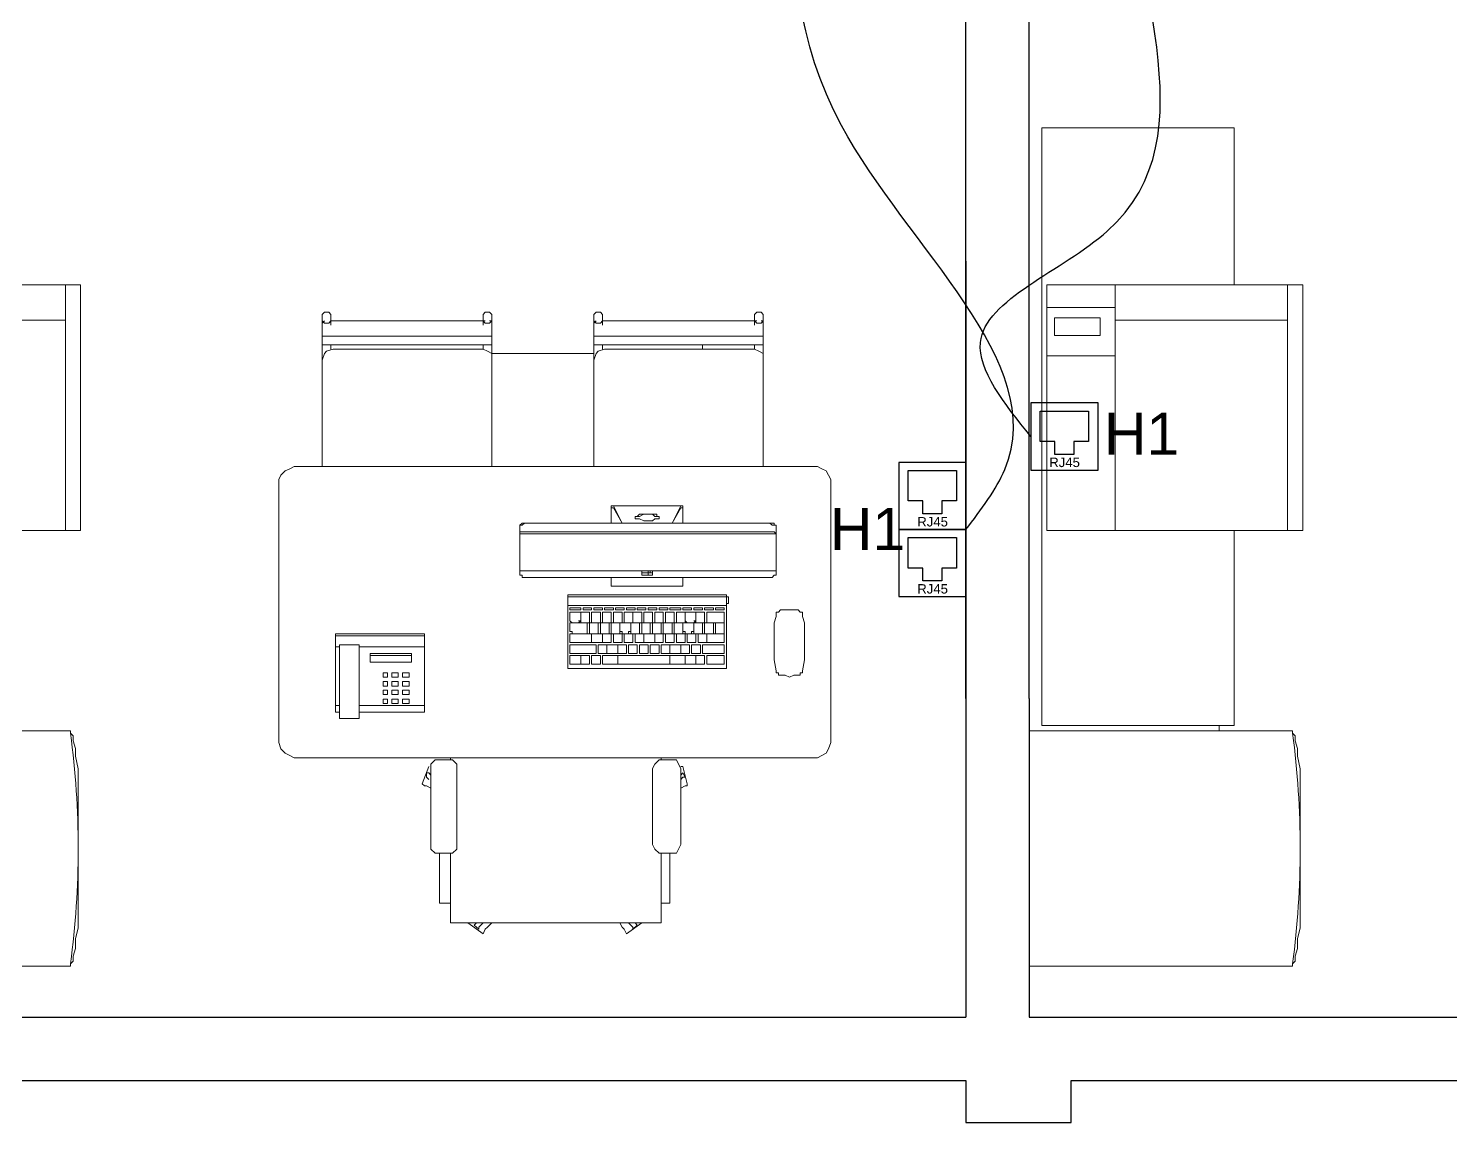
# Model space of a CAD drawing. Header units: metres. Extents: x 131 to 1703, y 190 to 2058.
# Drawn here: x 1500.83 to 1504.205, y 1994.255 to 1996.851 of the extents above; entities that cross this region are included whole.
import ezdxf

# ---------------------------------------------------------------- set-up
doc = ezdxf.new("R2010")
doc.units = ezdxf.units.M
for name, color, linetype in [('Cables RJ45', 7, 'Continuous'), ('Mobilier', 7, 'Continuous'), ('Murs', 7, 'Continuous'), ('Prise RJ45', 7, 'Continuous')]:
    doc.layers.add(name, color=color, linetype=linetype)
doc.styles.get("Standard").update_dxf_attribs({"font": 'arial.ttf'})

# ---------------------------------------------------------------- blocks, each defined once
blk = doc.blocks.new('imprimante + chaise - 2')
at = {"layer": 'Mobilier', "lineweight": 9}
for points in [[(1455.56716, 1987.89683), (1455.56716, 1988.05183), (1455.39383, 1988.05183), (1455.39383, 1988.05016), (1455.39217, 1988.04849), (1455.39217, 1988.04516), (1455.3905, 1988.04016), (1455.3905, 1988.03349), (1455.38883, 1988.02683), (1455.38883, 1988.01849), (1455.38883, 1988.01016), (1455.38883, 1988.00016), (1455.38883, 1987.99016), (1455.38883, 1987.98016), (1455.38883, 1987.9685), (1455.38883, 1987.9585), (1455.38883, 1987.9485), (1455.38883, 1987.9385), (1455.38883, 1987.93016), (1455.38883, 1987.92183), (1455.3905, 1987.9135), (1455.3905, 1987.9085), (1455.39217, 1987.9035), (1455.39217, 1987.90016), (1455.39383, 1987.8985), (1455.39383, 1987.89683)], [(1455.55549, 1987.60351), (1455.55549, 1987.76517), (1455.38717, 1987.76517), (1455.38717, 1987.60351)], [(1455.55049, 1987.62518), (1455.55049, 1987.63684), (1455.5205, 1987.63684), (1455.5205, 1987.62518)]]:
    blk.add_lwpolyline(points, close=True, dxfattribs=at)
for points in [[(1455.39383, 1988.05183), (1455.4005, 1988.05183)], [(1455.4005, 1987.89683), (1455.39383, 1987.89683)], [(1455.43217, 1987.60351), (1455.43217, 1987.50018), (1455.55883, 1987.50018), (1455.55883, 1987.8935), (1455.43217, 1987.8935), (1455.43217, 1987.76517)], [(1455.39717, 1987.76517), (1455.39717, 1987.60351)], [(1455.5105, 1987.76517), (1455.5105, 1987.60351)], [(1455.5105, 1987.65018), (1455.55549, 1987.65018)], [(1455.39717, 1987.62684), (1455.5105, 1987.62684)], [(1455.5105, 1987.61851), (1455.55549, 1987.61851)]]:
    blk.add_lwpolyline(points, dxfattribs=at)
at = {"layer": 'Mobilier', "color": 8, "lineweight": 9, "true_color": 0x787878}
blk.add_lwpolyline([(1455.44217, 1987.89683), (1455.44217, 1987.8935)], dxfattribs=at)
at = {"layer": 'Mobilier', "lineweight": 9}
blk.add_arc((1455.96298, 1987.97433), 0.57417, 172.41085, 187.58915, dxfattribs=at)
blk = doc.blocks.new('Table avec ordinateur et telephone')
at = {"layer": 'Mobilier', "lineweight": 9}
for points in [[(1460.1523, 1998.0287), (1460.1506, 1998.0287), (1460.149, 1998.027), (1460.149, 1998.0253), (1460.149, 1998.0237), (1460.149, 1998.022), (1460.1506, 1998.0203), (1460.1523, 1998.0203), (1460.154, 1998.0203), (1460.1556, 1998.022), (1460.1556, 1998.0237), (1460.1556, 1998.0253), (1460.1556, 1998.027), (1460.154, 1998.0287)], [(1460.2756, 1998.0287), (1460.274, 1998.0287), (1460.2723, 1998.027), (1460.2723, 1998.0253), (1460.2723, 1998.0237), (1460.2723, 1998.022), (1460.274, 1998.0203), (1460.2756, 1998.0203), (1460.2773, 1998.0203), (1460.279, 1998.022), (1460.279, 1998.0237), (1460.279, 1998.0253), (1460.279, 1998.027), (1460.2773, 1998.0287)], [(1460.3606, 1998.0287), (1460.359, 1998.0287), (1460.3573, 1998.027), (1460.3573, 1998.0253), (1460.3573, 1998.0237), (1460.3573, 1998.022), (1460.359, 1998.0203), (1460.3606, 1998.0203), (1460.3623, 1998.0203), (1460.364, 1998.022), (1460.364, 1998.0237), (1460.364, 1998.0253), (1460.364, 1998.027), (1460.3623, 1998.0287)], [(1460.484, 1998.0287), (1460.4823, 1998.0287), (1460.4806, 1998.027), (1460.4806, 1998.0253), (1460.4806, 1998.0237), (1460.4806, 1998.022), (1460.4823, 1998.0203), (1460.484, 1998.0203), (1460.4856, 1998.0203), (1460.4873, 1998.022), (1460.4873, 1998.0237), (1460.4873, 1998.0253), (1460.4873, 1998.027), (1460.4856, 1998.0287)], [(1460.2723, 1998.0103), (1460.1573, 1998.0103), (1460.1523, 1998.0103), (1460.1506, 1998.0103), (1460.149, 1998.0103), (1460.149, 1998.0037), (1460.1506, 1998.0037), (1460.1523, 1998.0037), (1460.1573, 1998.0037), (1460.2723, 1998.0037), (1460.2756, 1998.0037), (1460.279, 1998.0037), (1460.279, 1998.0103), (1460.2756, 1998.0103)], [(1460.4806, 1998.0103), (1460.3656, 1998.0103), (1460.3606, 1998.0103), (1460.359, 1998.0103), (1460.3573, 1998.0103), (1460.3573, 1998.0037), (1460.359, 1998.0037), (1460.3606, 1998.0037), (1460.3656, 1998.0037), (1460.4806, 1998.0037), (1460.484, 1998.0037), (1460.4873, 1998.0037), (1460.4873, 1998.0103), (1460.484, 1998.0103)], [(1460.524, 1997.9103), (1460.1306, 1997.9103), (1460.1273, 1997.9103), (1460.124, 1997.9087), (1460.1206, 1997.907), (1460.1173, 1997.9037), (1460.1156, 1997.9003), (1460.1156, 1997.8953), (1460.1156, 1997.702), (1460.1156, 1997.6987), (1460.1173, 1997.6937), (1460.1206, 1997.6904), (1460.124, 1997.6887), (1460.1273, 1997.687), (1460.1306, 1997.687), (1460.524, 1997.687), (1460.529, 1997.687), (1460.5323, 1997.6887), (1460.5356, 1997.6904), (1460.5373, 1997.6937), (1460.539, 1997.6987), (1460.539, 1997.702), (1460.539, 1997.8953), (1460.539, 1997.9003), (1460.5373, 1997.9037), (1460.5356, 1997.907), (1460.5323, 1997.9087), (1460.529, 1997.9103)], [(1460.4073, 1997.872), (1460.4073, 1997.8703), (1460.4056, 1997.8703), (1460.404, 1997.8703), (1460.4023, 1997.8687), (1460.399, 1997.8687), (1460.3973, 1997.8687), (1460.3956, 1997.8687), (1460.3923, 1997.8703), (1460.3906, 1997.8703), (1460.389, 1997.8703), (1460.389, 1997.872), (1460.3906, 1997.872), (1460.3923, 1997.8737), (1460.3956, 1997.8737), (1460.3973, 1997.8737), (1460.399, 1997.8737), (1460.4023, 1997.8737), (1460.404, 1997.8737), (1460.4056, 1997.8737), (1460.4056, 1997.872)], [(1460.424, 1997.8803), (1460.4256, 1997.8803), (1460.4256, 1997.8787), (1460.4256, 1997.877), (1460.4256, 1997.8753), (1460.4256, 1997.8737), (1460.4256, 1997.872), (1460.4256, 1997.867), (1460.4256, 1997.872), (1460.4256, 1997.8737), (1460.4256, 1997.8753), (1460.4256, 1997.877), (1460.4256, 1997.8787), (1460.424, 1997.8787), (1460.4173, 1997.867)], [(1460.3006, 1997.857), (1460.3006, 1997.8303), (1460.4973, 1997.8303), (1460.4973, 1997.857), (1460.4973, 1997.8587), (1460.4956, 1997.8587), (1460.494, 1997.8587), (1460.4923, 1997.8587), (1460.4906, 1997.8587), (1460.3056, 1997.8587), (1460.304, 1997.8587), (1460.3023, 1997.8587), (1460.3006, 1997.8587)], [(1460.3006, 1997.827), (1460.3023, 1997.827), (1460.3023, 1997.8253), (1460.304, 1997.8253), (1460.3056, 1997.8253), (1460.4906, 1997.8253), (1460.4923, 1997.8253), (1460.494, 1997.8253), (1460.4956, 1997.827), (1460.4973, 1997.827), (1460.4973, 1997.8303), (1460.3006, 1997.8303)], [(1460.394, 1997.8287), (1460.3956, 1997.8287), (1460.3973, 1997.8287), (1460.399, 1997.8287), (1460.4006, 1997.8287), (1460.4023, 1997.8287), (1460.4023, 1997.827), (1460.4006, 1997.827), (1460.399, 1997.827), (1460.3973, 1997.827), (1460.3956, 1997.827), (1460.394, 1997.827)], [(1460.3973, 1997.827), (1460.399, 1997.827), (1460.4006, 1997.827), (1460.4023, 1997.827), (1460.4023, 1997.8287), (1460.4006, 1997.8287), (1460.399, 1997.8287), (1460.3973, 1997.8287), (1460.3956, 1997.8287), (1460.394, 1997.8287), (1460.394, 1997.827), (1460.3956, 1997.827)], [(1460.399, 1997.8287), (1460.399, 1997.8303), (1460.4006, 1997.8303), (1460.4006, 1997.8287)], [(1460.4006, 1997.8303), (1460.399, 1997.8303), (1460.399, 1997.8287), (1460.4006, 1997.8287)], [(1460.399, 1997.827), (1460.399, 1997.8287)], [(1460.459, 1997.7554), (1460.459, 1997.807), (1460.459, 1997.8087), (1460.459, 1997.8104), (1460.459, 1997.812), (1460.3373, 1997.812), (1460.3373, 1997.8104), (1460.3373, 1997.8087), (1460.3373, 1997.807), (1460.3373, 1997.7554)], [(1460.339, 1997.8004), (1460.3406, 1997.8004), (1460.3456, 1997.8004), (1460.3473, 1997.8004), (1460.3473, 1997.802), (1460.3456, 1997.802), (1460.3406, 1997.802), (1460.339, 1997.802)], [(1460.339, 1997.792), (1460.3406, 1997.7904), (1460.3456, 1997.7904), (1460.3473, 1997.792), (1460.3473, 1997.797), (1460.3473, 1997.7987), (1460.3456, 1997.7987), (1460.3406, 1997.7987), (1460.339, 1997.7987), (1460.339, 1997.797)], [(1460.3473, 1997.792), (1460.3473, 1997.7904), (1460.354, 1997.7904), (1460.354, 1997.792), (1460.354, 1997.797), (1460.354, 1997.7987), (1460.3473, 1997.7987), (1460.3473, 1997.797)], [(1460.349, 1997.8004), (1460.3556, 1997.8004), (1460.3556, 1997.802), (1460.354, 1997.802), (1460.349, 1997.802)], [(1460.3556, 1997.792), (1460.3556, 1997.7904), (1460.3623, 1997.7904), (1460.3623, 1997.792), (1460.3623, 1997.797), (1460.3623, 1997.7987), (1460.3556, 1997.7987), (1460.3556, 1997.797)], [(1460.3573, 1997.8004), (1460.364, 1997.8004), (1460.364, 1997.802), (1460.3573, 1997.802)], [(1460.364, 1997.792), (1460.364, 1997.7904), (1460.3706, 1997.7904), (1460.3706, 1997.792), (1460.3706, 1997.797), (1460.3706, 1997.7987), (1460.364, 1997.7987), (1460.364, 1997.797)], [(1460.3656, 1997.8004), (1460.3723, 1997.8004), (1460.3723, 1997.802), (1460.3656, 1997.802)], [(1460.3723, 1997.792), (1460.3723, 1997.7904), (1460.379, 1997.7904), (1460.379, 1997.792), (1460.379, 1997.797), (1460.379, 1997.7987), (1460.3723, 1997.7987), (1460.3723, 1997.797)], [(1460.374, 1997.8004), (1460.3806, 1997.8004), (1460.3806, 1997.802), (1460.374, 1997.802)], [(1460.3806, 1997.792), (1460.3806, 1997.7904), (1460.3856, 1997.7904), (1460.3873, 1997.7904), (1460.3873, 1997.792), (1460.3873, 1997.797), (1460.3873, 1997.7987), (1460.3856, 1997.7987), (1460.3806, 1997.7987), (1460.3806, 1997.797)], [(1460.3823, 1997.8004), (1460.389, 1997.8004), (1460.389, 1997.802), (1460.3823, 1997.802)], [(1460.3873, 1997.792), (1460.3873, 1997.7904), (1460.389, 1997.7904), (1460.394, 1997.7904), (1460.394, 1997.792), (1460.394, 1997.797), (1460.394, 1997.7987), (1460.389, 1997.7987), (1460.3873, 1997.7987), (1460.3873, 1997.797)], [(1460.3906, 1997.8004), (1460.3973, 1997.8004), (1460.3973, 1997.802), (1460.3906, 1997.802)], [(1460.3956, 1997.792), (1460.3956, 1997.7904), (1460.4023, 1997.7904), (1460.4023, 1997.792), (1460.4023, 1997.797), (1460.4023, 1997.7987), (1460.3956, 1997.7987), (1460.3956, 1997.797)], [(1460.399, 1997.8004), (1460.4056, 1997.8004), (1460.4056, 1997.802), (1460.399, 1997.802)], [(1460.404, 1997.792), (1460.404, 1997.7904), (1460.4106, 1997.7904), (1460.4106, 1997.792), (1460.4106, 1997.797), (1460.4106, 1997.7987), (1460.404, 1997.7987), (1460.404, 1997.797)], [(1460.4073, 1997.8004), (1460.414, 1997.8004), (1460.414, 1997.802), (1460.4073, 1997.802)], [(1460.4123, 1997.792), (1460.4123, 1997.7904), (1460.419, 1997.7904), (1460.419, 1997.792), (1460.419, 1997.797), (1460.419, 1997.7987), (1460.4123, 1997.7987), (1460.4123, 1997.797)], [(1460.4156, 1997.8004), (1460.4173, 1997.8004), (1460.4223, 1997.8004), (1460.424, 1997.8004), (1460.424, 1997.802), (1460.4223, 1997.802), (1460.4173, 1997.802), (1460.4156, 1997.802)], [(1460.4206, 1997.792), (1460.4206, 1997.7904), (1460.4273, 1997.7904), (1460.4273, 1997.792), (1460.4273, 1997.797), (1460.4273, 1997.7987), (1460.4206, 1997.7987), (1460.4206, 1997.797)], [(1460.4256, 1997.8004), (1460.4323, 1997.8004), (1460.4323, 1997.802), (1460.4306, 1997.802), (1460.4256, 1997.802)], [(1460.4273, 1997.792), (1460.429, 1997.7904), (1460.434, 1997.7904), (1460.4356, 1997.792), (1460.4356, 1997.797), (1460.4356, 1997.7987), (1460.434, 1997.7987), (1460.429, 1997.7987), (1460.4273, 1997.7987), (1460.4273, 1997.797)], [(1460.434, 1997.8004), (1460.4406, 1997.8004), (1460.4406, 1997.802), (1460.434, 1997.802)], [(1460.4356, 1997.792), (1460.4356, 1997.7904), (1460.4423, 1997.7904), (1460.4423, 1997.792), (1460.4423, 1997.797), (1460.4423, 1997.7987), (1460.4356, 1997.7987), (1460.4356, 1997.797)], [(1460.4423, 1997.8004), (1460.449, 1997.8004), (1460.449, 1997.802), (1460.4423, 1997.802)], [(1460.444, 1997.792), (1460.444, 1997.7904), (1460.4573, 1997.7904), (1460.4573, 1997.792), (1460.4573, 1997.797), (1460.4573, 1997.7987), (1460.444, 1997.7987), (1460.444, 1997.797)], [(1460.4506, 1997.8004), (1460.4573, 1997.8004), (1460.4573, 1997.802), (1460.4506, 1997.802)], [(1460.5023, 1997.8004), (1460.504, 1997.8004), (1460.5056, 1997.8004), (1460.5073, 1997.8004), (1460.509, 1997.8004), (1460.5106, 1997.8004), (1460.5123, 1997.8004), (1460.514, 1997.8004), (1460.5156, 1997.7987), (1460.5173, 1997.7987), (1460.5173, 1997.797), (1460.5173, 1997.7954), (1460.519, 1997.7904), (1460.519, 1997.7854), (1460.519, 1997.7787), (1460.519, 1997.7704), (1460.519, 1997.762), (1460.5173, 1997.7537), (1460.5173, 1997.752), (1460.5156, 1997.752), (1460.5156, 1997.7504), (1460.514, 1997.7504), (1460.5106, 1997.7504), (1460.5073, 1997.7487), (1460.504, 1997.7504), (1460.5006, 1997.7504), (1460.499, 1997.7504), (1460.499, 1997.752), (1460.4973, 1997.752), (1460.4973, 1997.7537), (1460.4956, 1997.762), (1460.4956, 1997.7704), (1460.4956, 1997.7787), (1460.4956, 1997.7854), (1460.4956, 1997.7904), (1460.4973, 1997.7954), (1460.4973, 1997.797), (1460.4973, 1997.7987), (1460.499, 1997.7987), (1460.5006, 1997.8004)], [(1460.3523, 1997.7837), (1460.3523, 1997.7887), (1460.3523, 1997.7904), (1460.3406, 1997.7904), (1460.339, 1997.7904), (1460.339, 1997.7887), (1460.339, 1997.7837), (1460.3406, 1997.7837), (1460.3406, 1997.782), (1460.3523, 1997.782)], [(1460.3606, 1997.7837), (1460.3606, 1997.7887), (1460.3606, 1997.7904), (1460.354, 1997.7904), (1460.354, 1997.7887), (1460.354, 1997.7837), (1460.354, 1997.782), (1460.3606, 1997.782)], [(1460.369, 1997.7837), (1460.369, 1997.7887), (1460.369, 1997.7904), (1460.3623, 1997.7904), (1460.3623, 1997.7887), (1460.3623, 1997.7837), (1460.3623, 1997.782), (1460.369, 1997.782)], [(1460.3773, 1997.7837), (1460.3773, 1997.7887), (1460.3773, 1997.7904), (1460.3706, 1997.7904), (1460.3706, 1997.7887), (1460.3706, 1997.7837), (1460.3706, 1997.782), (1460.3773, 1997.782)], [(1460.3856, 1997.7837), (1460.3856, 1997.7887), (1460.3856, 1997.7904), (1460.384, 1997.7904), (1460.379, 1997.7904), (1460.3773, 1997.7904), (1460.3773, 1997.7887), (1460.3773, 1997.7837), (1460.379, 1997.7837), (1460.379, 1997.782), (1460.384, 1997.782), (1460.384, 1997.7837)], [(1460.3923, 1997.7837), (1460.3923, 1997.7887), (1460.3923, 1997.7904), (1460.3873, 1997.7904), (1460.3856, 1997.7904), (1460.3856, 1997.7887), (1460.3856, 1997.7837), (1460.3856, 1997.782), (1460.3923, 1997.782)], [(1460.4006, 1997.7837), (1460.4006, 1997.7887), (1460.4006, 1997.7904), (1460.394, 1997.7904), (1460.394, 1997.7887), (1460.394, 1997.7837), (1460.394, 1997.782), (1460.4006, 1997.782)], [(1460.409, 1997.7837), (1460.409, 1997.7887), (1460.409, 1997.7904), (1460.4023, 1997.7904), (1460.4023, 1997.7887), (1460.4023, 1997.7837), (1460.4023, 1997.782), (1460.409, 1997.782)], [(1460.4173, 1997.7837), (1460.4173, 1997.7887), (1460.4173, 1997.7904), (1460.4106, 1997.7904), (1460.4106, 1997.7887), (1460.4106, 1997.7837), (1460.4106, 1997.782), (1460.4173, 1997.782)], [(1460.4256, 1997.7837), (1460.4256, 1997.7887), (1460.4256, 1997.7904), (1460.419, 1997.7904), (1460.419, 1997.7887), (1460.419, 1997.7837), (1460.419, 1997.782), (1460.4256, 1997.782)], [(1460.434, 1997.7837), (1460.434, 1997.7887), (1460.434, 1997.7904), (1460.4323, 1997.7904), (1460.4273, 1997.7904), (1460.4256, 1997.7904), (1460.4256, 1997.7887), (1460.4256, 1997.7837), (1460.4273, 1997.7837), (1460.4273, 1997.782), (1460.4323, 1997.782), (1460.4323, 1997.7837)], [(1460.4406, 1997.7837), (1460.4406, 1997.7887), (1460.4406, 1997.7904), (1460.434, 1997.7904), (1460.434, 1997.7887), (1460.434, 1997.7837), (1460.434, 1997.782), (1460.4406, 1997.782)], [(1460.449, 1997.7837), (1460.449, 1997.7887), (1460.449, 1997.7904), (1460.4423, 1997.7904), (1460.4423, 1997.7887), (1460.4423, 1997.7837), (1460.4423, 1997.782), (1460.449, 1997.782)], [(1460.4573, 1997.7837), (1460.4573, 1997.7887), (1460.4573, 1997.7904), (1460.4506, 1997.7904), (1460.4506, 1997.7887), (1460.4506, 1997.7837), (1460.4506, 1997.782), (1460.4573, 1997.782)], [(1460.1773, 1997.722), (1460.2273, 1997.722), (1460.2273, 1997.782), (1460.159, 1997.782), (1460.159, 1997.722), (1460.1623, 1997.722), (1460.1623, 1997.717), (1460.1773, 1997.717)], [(1460.3556, 1997.7754), (1460.3556, 1997.782), (1460.3406, 1997.782), (1460.339, 1997.782), (1460.339, 1997.7754), (1460.3406, 1997.7754)], [(1460.359, 1997.767), (1460.359, 1997.7737), (1460.3406, 1997.7737), (1460.339, 1997.7737), (1460.339, 1997.767), (1460.3406, 1997.767)], [(1460.364, 1997.7754), (1460.364, 1997.782), (1460.3623, 1997.782), (1460.3573, 1997.782), (1460.3556, 1997.782), (1460.3556, 1997.7804), (1460.3556, 1997.7754), (1460.3573, 1997.7754), (1460.3623, 1997.7754)], [(1460.3673, 1997.767), (1460.3673, 1997.7737), (1460.3606, 1997.7737), (1460.3606, 1997.772), (1460.3606, 1997.767)], [(1460.3706, 1997.7754), (1460.3706, 1997.782), (1460.364, 1997.782), (1460.364, 1997.7804), (1460.364, 1997.7754)], [(1460.3756, 1997.767), (1460.3756, 1997.7737), (1460.374, 1997.7737), (1460.369, 1997.7737), (1460.3673, 1997.7737), (1460.3673, 1997.772), (1460.3673, 1997.767), (1460.369, 1997.767), (1460.374, 1997.767)], [(1460.379, 1997.7754), (1460.379, 1997.782), (1460.3723, 1997.782), (1460.3723, 1997.7804), (1460.3723, 1997.7754)], [(1460.3823, 1997.767), (1460.3823, 1997.7737), (1460.3773, 1997.7737), (1460.3756, 1997.7737), (1460.3756, 1997.772), (1460.3756, 1997.767)], [(1460.3873, 1997.7754), (1460.3873, 1997.782), (1460.3806, 1997.782), (1460.3806, 1997.7804), (1460.3806, 1997.7754)], [(1460.3906, 1997.767), (1460.3906, 1997.7737), (1460.384, 1997.7737), (1460.384, 1997.772), (1460.384, 1997.767)], [(1460.3956, 1997.7754), (1460.3956, 1997.782), (1460.389, 1997.782), (1460.389, 1997.7804), (1460.389, 1997.7754)], [(1460.399, 1997.767), (1460.399, 1997.7737), (1460.3923, 1997.7737), (1460.3923, 1997.772), (1460.3923, 1997.767)], [(1460.404, 1997.7754), (1460.404, 1997.782), (1460.4023, 1997.782), (1460.3973, 1997.782), (1460.3956, 1997.782), (1460.3956, 1997.7804), (1460.3956, 1997.7754), (1460.3973, 1997.7754), (1460.4023, 1997.7754)], [(1460.4073, 1997.767), (1460.4073, 1997.7737), (1460.4006, 1997.7737), (1460.4006, 1997.772), (1460.4006, 1997.767)], [(1460.4106, 1997.7754), (1460.4106, 1997.782), (1460.4056, 1997.782), (1460.404, 1997.782), (1460.404, 1997.7804), (1460.404, 1997.7754)], [(1460.4156, 1997.767), (1460.4156, 1997.7737), (1460.409, 1997.7737), (1460.409, 1997.772), (1460.409, 1997.767)], [(1460.419, 1997.7754), (1460.419, 1997.782), (1460.4123, 1997.782), (1460.4123, 1997.7804), (1460.4123, 1997.7754)], [(1460.424, 1997.767), (1460.424, 1997.7737), (1460.4223, 1997.7737), (1460.4173, 1997.7737), (1460.4156, 1997.7737), (1460.4156, 1997.772), (1460.4156, 1997.767), (1460.4173, 1997.767), (1460.4223, 1997.767)], [(1460.4273, 1997.7754), (1460.4273, 1997.782), (1460.4206, 1997.782), (1460.4206, 1997.7804), (1460.4206, 1997.7754)], [(1460.4306, 1997.767), (1460.4306, 1997.7737), (1460.424, 1997.7737), (1460.424, 1997.772), (1460.424, 1997.767)], [(1460.4356, 1997.7754), (1460.4356, 1997.782), (1460.429, 1997.782), (1460.429, 1997.7804), (1460.429, 1997.7754)], [(1460.439, 1997.767), (1460.439, 1997.7737), (1460.4323, 1997.7737), (1460.4323, 1997.772), (1460.4323, 1997.767)], [(1460.444, 1997.7754), (1460.444, 1997.782), (1460.4373, 1997.782), (1460.4373, 1997.7804), (1460.4373, 1997.7754)], [(1460.4573, 1997.767), (1460.4573, 1997.7737), (1460.4406, 1997.7737), (1460.4406, 1997.772), (1460.4406, 1997.767)], [(1460.4573, 1997.7754), (1460.4573, 1997.782), (1460.4456, 1997.782), (1460.444, 1997.782), (1460.444, 1997.7804), (1460.444, 1997.7754), (1460.4456, 1997.7754)], [(1460.2173, 1997.767), (1460.1856, 1997.767), (1460.1856, 1997.7604), (1460.2173, 1997.7604)], [(1460.339, 1997.7587), (1460.3406, 1997.7587), (1460.3456, 1997.7587), (1460.3473, 1997.7587), (1460.3473, 1997.7637), (1460.3473, 1997.7654), (1460.3456, 1997.7654), (1460.3406, 1997.7654), (1460.339, 1997.7654), (1460.339, 1997.7637)], [(1460.3473, 1997.7587), (1460.354, 1997.7587), (1460.354, 1997.7637), (1460.354, 1997.7654), (1460.3473, 1997.7654), (1460.3473, 1997.7637)], [(1460.3556, 1997.7587), (1460.3623, 1997.7587), (1460.3623, 1997.7637), (1460.3623, 1997.7654), (1460.3556, 1997.7654), (1460.3556, 1997.7637)], [(1460.364, 1997.7587), (1460.374, 1997.7587), (1460.3756, 1997.7587), (1460.3756, 1997.7637), (1460.3756, 1997.7654), (1460.374, 1997.7654), (1460.364, 1997.7654), (1460.364, 1997.7637)], [(1460.3756, 1997.7587), (1460.4156, 1997.7587), (1460.4156, 1997.7637), (1460.4156, 1997.7654), (1460.3756, 1997.7654), (1460.3756, 1997.7637)], [(1460.4156, 1997.7587), (1460.4173, 1997.7587), (1460.4273, 1997.7587), (1460.4273, 1997.7637), (1460.4273, 1997.7654), (1460.4173, 1997.7654), (1460.4156, 1997.7654), (1460.4156, 1997.7637)], [(1460.4273, 1997.7587), (1460.429, 1997.7587), (1460.434, 1997.7587), (1460.4356, 1997.7587), (1460.4356, 1997.7637), (1460.4356, 1997.7654), (1460.434, 1997.7654), (1460.429, 1997.7654), (1460.4273, 1997.7654), (1460.4273, 1997.7637)], [(1460.4356, 1997.7587), (1460.4423, 1997.7587), (1460.4423, 1997.7637), (1460.4423, 1997.7654), (1460.4356, 1997.7654), (1460.4356, 1997.7637)], [(1460.444, 1997.7587), (1460.4573, 1997.7587), (1460.4573, 1997.7637), (1460.4573, 1997.7654), (1460.444, 1997.7654), (1460.444, 1997.7637)], [(1460.199, 1997.752), (1460.1956, 1997.752), (1460.1956, 1997.7487), (1460.199, 1997.7487)], [(1460.2073, 1997.752), (1460.2023, 1997.752), (1460.2023, 1997.7487), (1460.2073, 1997.7487)], [(1460.2156, 1997.752), (1460.2106, 1997.752), (1460.2106, 1997.7487), (1460.2156, 1997.7487)], [(1460.199, 1997.7454), (1460.1956, 1997.7454), (1460.1956, 1997.742), (1460.199, 1997.742)], [(1460.2073, 1997.7454), (1460.2023, 1997.7454), (1460.2023, 1997.742), (1460.2073, 1997.742)], [(1460.2156, 1997.7454), (1460.2106, 1997.7454), (1460.2106, 1997.742), (1460.2156, 1997.742)], [(1460.199, 1997.7387), (1460.1956, 1997.7387), (1460.1956, 1997.7354), (1460.199, 1997.7354)], [(1460.199, 1997.732), (1460.1956, 1997.732), (1460.1956, 1997.7287), (1460.199, 1997.7287)], [(1460.2073, 1997.7387), (1460.2023, 1997.7387), (1460.2023, 1997.7354), (1460.2073, 1997.7354)], [(1460.2073, 1997.732), (1460.2023, 1997.732), (1460.2023, 1997.7287), (1460.2073, 1997.7287)], [(1460.2156, 1997.7387), (1460.2106, 1997.7387), (1460.2106, 1997.7354), (1460.2156, 1997.7354)], [(1460.2156, 1997.732), (1460.2106, 1997.732), (1460.2106, 1997.7287), (1460.2156, 1997.7287)], [(1460.2456, 1997.6137), (1460.249, 1997.6137), (1460.2523, 1997.617), (1460.2523, 1997.6204), (1460.2523, 1997.6787), (1460.2523, 1997.682), (1460.249, 1997.6854), (1460.2456, 1997.6854), (1460.239, 1997.6854), (1460.2356, 1997.6854), (1460.2323, 1997.682), (1460.2323, 1997.6787), (1460.2323, 1997.6204), (1460.2323, 1997.617), (1460.2356, 1997.6137), (1460.239, 1997.6137)], [(1460.4156, 1997.6137), (1460.4206, 1997.6137), (1460.4223, 1997.617), (1460.424, 1997.6204), (1460.424, 1997.6787), (1460.4223, 1997.682), (1460.4206, 1997.6854), (1460.4156, 1997.6854), (1460.4106, 1997.6854), (1460.4073, 1997.6854), (1460.404, 1997.682), (1460.4023, 1997.6787), (1460.4023, 1997.6204), (1460.404, 1997.617), (1460.4073, 1997.6137), (1460.4106, 1997.6137)], [(1460.279, 1997.5604), (1460.2756, 1997.557), (1460.274, 1997.5554), (1460.2723, 1997.552), (1460.274, 1997.5554), (1460.2756, 1997.557)], [(1460.3773, 1997.5604), (1460.379, 1997.557), (1460.3806, 1997.5554), (1460.3823, 1997.552), (1460.3806, 1997.5554), (1460.379, 1997.557)]]:
    blk.add_lwpolyline(points, close=True, dxfattribs=at)
for points in [[(1460.279, 1998.0253), (1460.279, 1998.0153), (1460.279, 1998.0137), (1460.279, 1998.0087), (1460.279, 1998.0003), (1460.279, 1997.9103), (1460.279, 1997.992), (1460.279, 1997.997), (1460.2756, 1997.9987), (1460.2723, 1998.0003), (1460.1573, 1998.0003), (1460.1523, 1997.9987), (1460.1506, 1997.997), (1460.149, 1997.992), (1460.149, 1997.9103), (1460.149, 1998.0003), (1460.149, 1998.007), (1460.149, 1998.0137), (1460.149, 1998.0153)], [(1460.149, 1998.0253), (1460.149, 1998.0153), (1460.149, 1998.017)], [(1460.1556, 1998.0187), (1460.1556, 1998.0253)], [(1460.2723, 1998.0253), (1460.2723, 1998.0187)], [(1460.4873, 1998.0253), (1460.4873, 1998.0153), (1460.4873, 1998.0137), (1460.4873, 1998.0087), (1460.4873, 1998.0003), (1460.4873, 1997.9103), (1460.4873, 1997.992), (1460.4873, 1997.997), (1460.484, 1997.9987), (1460.4806, 1998.0003), (1460.3656, 1998.0003), (1460.3606, 1997.9987), (1460.359, 1997.997), (1460.3573, 1997.992), (1460.3573, 1997.9103), (1460.3573, 1998.0003), (1460.3573, 1998.007), (1460.3573, 1998.0137), (1460.3573, 1998.0153)], [(1460.3573, 1998.0253), (1460.3573, 1998.0153), (1460.3573, 1998.017)], [(1460.364, 1998.0187), (1460.364, 1998.0253)], [(1460.4806, 1998.0253), (1460.4806, 1998.0187)], [(1460.1506, 1998.022), (1460.149, 1998.0203), (1460.149, 1998.0103)], [(1460.1556, 1998.022), (1460.1573, 1998.022), (1460.2723, 1998.022), (1460.274, 1998.022)], [(1460.279, 1998.0103), (1460.279, 1998.0203), (1460.279, 1998.022), (1460.2773, 1998.022)], [(1460.279, 1998.0153), (1460.279, 1998.0153)], [(1460.359, 1998.022), (1460.3573, 1998.0203), (1460.3573, 1998.0103)], [(1460.364, 1998.022), (1460.3656, 1998.022), (1460.4806, 1998.022), (1460.4823, 1998.022)], [(1460.4873, 1998.0103), (1460.4873, 1998.0203), (1460.4873, 1998.022), (1460.4856, 1998.022)], [(1460.4873, 1998.0153), (1460.4873, 1998.0153)], [(1460.1556, 1998.0037), (1460.1556, 1998.0003)], [(1460.2723, 1998.0003), (1460.2723, 1998.0037)], [(1460.364, 1998.0037), (1460.364, 1998.0003)], [(1460.4806, 1998.0003), (1460.4806, 1998.0037)], [(1460.4256, 1997.8803), (1460.3723, 1997.8803), (1460.3706, 1997.8803), (1460.3706, 1997.8787), (1460.3706, 1997.877), (1460.3706, 1997.8753), (1460.3706, 1997.8737), (1460.3706, 1997.872), (1460.3706, 1997.867), (1460.3706, 1997.872), (1460.3706, 1997.8737), (1460.3706, 1997.8753), (1460.3706, 1997.877), (1460.3706, 1997.8787), (1460.3723, 1997.8787), (1460.379, 1997.867), (1460.3723, 1997.8803)], [(1460.4073, 1997.872), (1460.4056, 1997.872), (1460.404, 1997.872), (1460.4023, 1997.8737), (1460.399, 1997.8737), (1460.3973, 1997.8737), (1460.3956, 1997.8737), (1460.3923, 1997.872), (1460.3906, 1997.872), (1460.389, 1997.872)], [(1460.3006, 1997.8353), (1460.3006, 1997.8653), (1460.3023, 1997.8653), (1460.304, 1997.867), (1460.3056, 1997.867), (1460.304, 1997.867), (1460.3023, 1997.8653), (1460.3006, 1997.8653), (1460.3006, 1997.8587), (1460.3006, 1997.8603), (1460.3023, 1997.8603), (1460.304, 1997.8603), (1460.3056, 1997.8603), (1460.4906, 1997.8603), (1460.4923, 1997.8603), (1460.494, 1997.8603), (1460.4956, 1997.8603), (1460.4973, 1997.8587), (1460.4973, 1997.857)], [(1460.4973, 1997.8353), (1460.4973, 1997.8653), (1460.4956, 1997.8653), (1460.494, 1997.8653), (1460.4923, 1997.867), (1460.4906, 1997.867), (1460.3056, 1997.867), (1460.304, 1997.867), (1460.3023, 1997.867), (1460.3006, 1997.8653)], [(1460.3023, 1997.867), (1460.309, 1997.867), (1460.3106, 1997.867)], [(1460.4973, 1997.8303), (1460.4973, 1997.832), (1460.4973, 1997.8587), (1460.4973, 1997.8653), (1460.4956, 1997.8653), (1460.494, 1997.8653), (1460.4923, 1997.867), (1460.4906, 1997.867), (1460.3056, 1997.867)], [(1460.4956, 1997.867), (1460.4873, 1997.867), (1460.309, 1997.867)], [(1460.4973, 1997.8653), (1460.4956, 1997.8653), (1460.4956, 1997.867), (1460.494, 1997.867), (1460.4923, 1997.867), (1460.4906, 1997.867)], [(1460.3006, 1997.8587), (1460.3006, 1997.8603), (1460.3023, 1997.8603), (1460.304, 1997.8603), (1460.3056, 1997.8603), (1460.4906, 1997.8603), (1460.4923, 1997.8603), (1460.494, 1997.8603), (1460.4956, 1997.8603), (1460.4973, 1997.8587)], [(1460.3006, 1997.8303), (1460.3006, 1997.832), (1460.3006, 1997.8587), (1460.3006, 1997.857)], [(1460.4973, 1997.852), (1460.4973, 1997.8387), (1460.4973, 1997.837)], [(1460.394, 1997.8303), (1460.394, 1997.8287), (1460.3956, 1997.8287), (1460.3973, 1997.8287), (1460.399, 1997.8287), (1460.4006, 1997.8287), (1460.399, 1997.8287), (1460.3973, 1997.8287), (1460.3956, 1997.8287), (1460.394, 1997.8287)], [(1460.4023, 1997.8287), (1460.4023, 1997.8303)], [(1460.3706, 1997.8187), (1460.3706, 1997.8253), (1460.3706, 1997.8187), (1460.4256, 1997.8187), (1460.4256, 1997.8253), (1460.4256, 1997.8187)], [(1460.3706, 1997.8187), (1460.3706, 1997.8187)], [(1460.4256, 1997.8187), (1460.4256, 1997.8187)], [(1460.459, 1997.8054), (1460.4606, 1997.8054), (1460.4606, 1997.807), (1460.4606, 1997.8087), (1460.4606, 1997.8104), (1460.3373, 1997.8104), (1460.3373, 1997.8087), (1460.3373, 1997.807), (1460.3373, 1997.8054)], [(1460.3373, 1997.8037), (1460.459, 1997.8037)], [(1460.339, 1997.802), (1460.3406, 1997.802), (1460.3456, 1997.802), (1460.3473, 1997.802)], [(1460.3406, 1997.8004), (1460.339, 1997.8004)], [(1460.339, 1997.797), (1460.339, 1997.7987), (1460.3406, 1997.7987), (1460.3456, 1997.7987), (1460.3473, 1997.7987)], [(1460.3456, 1997.802), (1460.3456, 1997.802)], [(1460.3473, 1997.8004), (1460.3456, 1997.8004)], [(1460.3456, 1997.7987), (1460.3456, 1997.7987)], [(1460.3473, 1997.802), (1460.3473, 1997.802)], [(1460.3473, 1997.797), (1460.3473, 1997.7987), (1460.354, 1997.7987)], [(1460.349, 1997.802), (1460.354, 1997.802), (1460.3556, 1997.802)], [(1460.349, 1997.8004), (1460.349, 1997.8004)], [(1460.354, 1997.802), (1460.354, 1997.802)], [(1460.354, 1997.7987), (1460.354, 1997.7987)], [(1460.3556, 1997.802), (1460.3556, 1997.802)], [(1460.3556, 1997.8004), (1460.3556, 1997.8004)], [(1460.3556, 1997.797), (1460.3556, 1997.7987), (1460.3623, 1997.7987)], [(1460.3573, 1997.802), (1460.364, 1997.802)], [(1460.3573, 1997.8004), (1460.3573, 1997.8004)], [(1460.3623, 1997.7987), (1460.3623, 1997.7987)], [(1460.364, 1997.802), (1460.364, 1997.802)], [(1460.364, 1997.8004), (1460.364, 1997.8004)], [(1460.364, 1997.797), (1460.364, 1997.7987), (1460.3706, 1997.7987)], [(1460.3656, 1997.802), (1460.3723, 1997.802)], [(1460.3656, 1997.8004), (1460.3656, 1997.8004)], [(1460.3706, 1997.7987), (1460.3706, 1997.7987)], [(1460.3723, 1997.802), (1460.3723, 1997.802)], [(1460.3723, 1997.8004), (1460.3723, 1997.8004)], [(1460.3723, 1997.797), (1460.3723, 1997.7987), (1460.379, 1997.7987)], [(1460.374, 1997.802), (1460.3806, 1997.802)], [(1460.374, 1997.8004), (1460.374, 1997.8004)], [(1460.379, 1997.7987), (1460.379, 1997.7987)], [(1460.3806, 1997.802), (1460.3806, 1997.802)], [(1460.3806, 1997.8004), (1460.3806, 1997.8004)], [(1460.3806, 1997.797), (1460.3806, 1997.7987), (1460.3856, 1997.7987), (1460.3873, 1997.7987)], [(1460.3823, 1997.802), (1460.389, 1997.802)], [(1460.3823, 1997.8004), (1460.3823, 1997.8004)], [(1460.3856, 1997.7987), (1460.3856, 1997.7987)], [(1460.3873, 1997.797), (1460.3873, 1997.7987), (1460.389, 1997.7987), (1460.394, 1997.7987)], [(1460.389, 1997.802), (1460.389, 1997.802)], [(1460.389, 1997.8004), (1460.389, 1997.8004)], [(1460.3906, 1997.802), (1460.3973, 1997.802)], [(1460.3906, 1997.8004), (1460.3906, 1997.8004)], [(1460.394, 1997.7987), (1460.394, 1997.7987)], [(1460.3956, 1997.797), (1460.3956, 1997.7987), (1460.4023, 1997.7987)], [(1460.3973, 1997.802), (1460.3973, 1997.802)], [(1460.3973, 1997.8004), (1460.3973, 1997.8004)], [(1460.399, 1997.802), (1460.4056, 1997.802)], [(1460.399, 1997.8004), (1460.399, 1997.8004)], [(1460.4023, 1997.7987), (1460.4023, 1997.7987)], [(1460.404, 1997.797), (1460.404, 1997.7987), (1460.4106, 1997.7987)], [(1460.4056, 1997.802), (1460.4056, 1997.802)], [(1460.4056, 1997.8004), (1460.4056, 1997.8004)], [(1460.4073, 1997.802), (1460.414, 1997.802)], [(1460.4073, 1997.8004), (1460.4073, 1997.8004)], [(1460.4106, 1997.7987), (1460.4106, 1997.7987)], [(1460.4123, 1997.797), (1460.4123, 1997.7987), (1460.419, 1997.7987)], [(1460.414, 1997.802), (1460.414, 1997.802)], [(1460.414, 1997.8004), (1460.414, 1997.8004)], [(1460.4156, 1997.802), (1460.4173, 1997.802), (1460.4223, 1997.802), (1460.424, 1997.802)], [(1460.4173, 1997.8004), (1460.4156, 1997.8004)], [(1460.419, 1997.7987), (1460.419, 1997.7987)], [(1460.4206, 1997.797), (1460.4206, 1997.7987), (1460.4273, 1997.7987)], [(1460.4223, 1997.802), (1460.4223, 1997.802)], [(1460.424, 1997.8004), (1460.4223, 1997.8004)], [(1460.424, 1997.802), (1460.424, 1997.802)], [(1460.4256, 1997.802), (1460.4306, 1997.802), (1460.4323, 1997.802)], [(1460.4256, 1997.8004), (1460.4256, 1997.8004)], [(1460.4273, 1997.797), (1460.4273, 1997.7987), (1460.429, 1997.7987), (1460.434, 1997.7987), (1460.4356, 1997.7987)], [(1460.4273, 1997.7987), (1460.4273, 1997.7987)], [(1460.4306, 1997.802), (1460.4306, 1997.802)], [(1460.4323, 1997.802), (1460.4323, 1997.802)], [(1460.4323, 1997.8004), (1460.4323, 1997.8004)], [(1460.434, 1997.802), (1460.4406, 1997.802)], [(1460.434, 1997.8004), (1460.434, 1997.8004)], [(1460.434, 1997.7987), (1460.434, 1997.7987)], [(1460.4356, 1997.797), (1460.4356, 1997.7987), (1460.4423, 1997.7987)], [(1460.4406, 1997.802), (1460.4406, 1997.802)], [(1460.4406, 1997.8004), (1460.4406, 1997.8004)], [(1460.4423, 1997.802), (1460.449, 1997.802)], [(1460.4423, 1997.8004), (1460.4423, 1997.8004)], [(1460.4423, 1997.7987), (1460.4423, 1997.7987)], [(1460.444, 1997.797), (1460.444, 1997.7987), (1460.4573, 1997.7987), (1460.4573, 1997.797)], [(1460.449, 1997.802), (1460.449, 1997.802)], [(1460.449, 1997.8004), (1460.449, 1997.8004)], [(1460.4506, 1997.802), (1460.4573, 1997.802)], [(1460.4506, 1997.8004), (1460.4506, 1997.8004)], [(1460.4573, 1997.802), (1460.4573, 1997.802)], [(1460.4573, 1997.8004), (1460.4573, 1997.8004)], [(1460.339, 1997.7904), (1460.3406, 1997.7904), (1460.3523, 1997.7904)], [(1460.3473, 1997.792), (1460.3456, 1997.792)], [(1460.354, 1997.792), (1460.354, 1997.792)], [(1460.354, 1997.7904), (1460.3606, 1997.7904)], [(1460.354, 1997.7904), (1460.354, 1997.7904)], [(1460.3623, 1997.792), (1460.3623, 1997.792)], [(1460.3623, 1997.7904), (1460.369, 1997.7904)], [(1460.3623, 1997.7904), (1460.3623, 1997.7904)], [(1460.3706, 1997.792), (1460.3706, 1997.792)], [(1460.3706, 1997.7904), (1460.3773, 1997.7904)], [(1460.3706, 1997.7904), (1460.3706, 1997.7904)], [(1460.379, 1997.792), (1460.379, 1997.792)], [(1460.379, 1997.7904), (1460.384, 1997.7904), (1460.3856, 1997.7904), (1460.3873, 1997.7904), (1460.3923, 1997.7904)], [(1460.379, 1997.7904), (1460.379, 1997.7904)], [(1460.3873, 1997.792), (1460.3873, 1997.792)], [(1460.3873, 1997.7904), (1460.3873, 1997.7904)], [(1460.394, 1997.792), (1460.394, 1997.792)], [(1460.394, 1997.7904), (1460.4006, 1997.7904)], [(1460.394, 1997.7904), (1460.394, 1997.7904)], [(1460.4023, 1997.792), (1460.4023, 1997.792)], [(1460.4023, 1997.7904), (1460.409, 1997.7904)], [(1460.4023, 1997.7904), (1460.4023, 1997.7904)], [(1460.4106, 1997.792), (1460.4106, 1997.792)], [(1460.4106, 1997.7904), (1460.4173, 1997.7904)], [(1460.4106, 1997.7904), (1460.4106, 1997.7904)], [(1460.419, 1997.792), (1460.419, 1997.792)], [(1460.419, 1997.7904), (1460.4256, 1997.7904), (1460.4273, 1997.7904), (1460.4323, 1997.7904), (1460.434, 1997.7904), (1460.4406, 1997.7904)], [(1460.419, 1997.7904), (1460.419, 1997.7904)], [(1460.4273, 1997.792), (1460.4273, 1997.792)], [(1460.4273, 1997.7904), (1460.4273, 1997.7904)], [(1460.4356, 1997.792), (1460.434, 1997.792)], [(1460.434, 1997.7904), (1460.434, 1997.7904)], [(1460.4423, 1997.792), (1460.4423, 1997.792)], [(1460.4423, 1997.7904), (1460.449, 1997.7904)], [(1460.4423, 1997.7904), (1460.4423, 1997.7904)], [(1460.444, 1997.7904), (1460.444, 1997.792)], [(1460.4506, 1997.7904), (1460.4573, 1997.7904), (1460.4573, 1997.792)], [(1460.4506, 1997.7904), (1460.4506, 1997.7904)], [(1460.159, 1997.7804), (1460.2273, 1997.7804)], [(1460.1773, 1997.722), (1460.1773, 1997.7737), (1460.1623, 1997.7737), (1460.1623, 1997.722)], [(1460.3406, 1997.7837), (1460.339, 1997.7837)], [(1460.339, 1997.782), (1460.3406, 1997.782), (1460.3556, 1997.782), (1460.3573, 1997.782), (1460.3623, 1997.782), (1460.364, 1997.782), (1460.3706, 1997.782)], [(1460.3406, 1997.7754), (1460.339, 1997.7754)], [(1460.339, 1997.7737), (1460.3406, 1997.7737), (1460.359, 1997.7737)], [(1460.354, 1997.7837), (1460.354, 1997.7837)], [(1460.3556, 1997.7754), (1460.3556, 1997.7754)], [(1460.3573, 1997.782), (1460.3573, 1997.782)], [(1460.3606, 1997.7737), (1460.3673, 1997.7737)], [(1460.3606, 1997.7737), (1460.3606, 1997.7737)], [(1460.3623, 1997.7837), (1460.3623, 1997.7837)], [(1460.364, 1997.782), (1460.364, 1997.782)], [(1460.364, 1997.7754), (1460.364, 1997.7754)], [(1460.369, 1997.7737), (1460.374, 1997.7737), (1460.3756, 1997.7737), (1460.3773, 1997.7737), (1460.3823, 1997.7737)], [(1460.369, 1997.7737), (1460.369, 1997.7737)], [(1460.3706, 1997.7837), (1460.3706, 1997.7837)], [(1460.3723, 1997.782), (1460.379, 1997.782)], [(1460.3723, 1997.782), (1460.3723, 1997.782)], [(1460.3723, 1997.7754), (1460.3723, 1997.7754)], [(1460.379, 1997.7837), (1460.3773, 1997.7837)], [(1460.3773, 1997.7737), (1460.3773, 1997.7737)], [(1460.3806, 1997.782), (1460.3873, 1997.782)], [(1460.3806, 1997.782), (1460.3806, 1997.782)], [(1460.3806, 1997.7754), (1460.3806, 1997.7754)], [(1460.384, 1997.7737), (1460.3906, 1997.7737)], [(1460.384, 1997.7737), (1460.384, 1997.7737)], [(1460.3856, 1997.7837), (1460.3856, 1997.7837)], [(1460.389, 1997.782), (1460.3956, 1997.782)], [(1460.389, 1997.782), (1460.389, 1997.782)], [(1460.389, 1997.7754), (1460.389, 1997.7754)], [(1460.3923, 1997.7737), (1460.399, 1997.7737)], [(1460.3923, 1997.7737), (1460.3923, 1997.7737)], [(1460.394, 1997.7837), (1460.394, 1997.7837)], [(1460.3973, 1997.7754), (1460.3956, 1997.7754)], [(1460.3973, 1997.782), (1460.4023, 1997.782), (1460.404, 1997.782), (1460.4056, 1997.782), (1460.4106, 1997.782)], [(1460.3973, 1997.782), (1460.3973, 1997.782)], [(1460.4006, 1997.7737), (1460.4073, 1997.7737)], [(1460.4006, 1997.7737), (1460.4006, 1997.7737)], [(1460.4023, 1997.7837), (1460.4023, 1997.7837)], [(1460.404, 1997.7754), (1460.404, 1997.7754)], [(1460.4056, 1997.782), (1460.4056, 1997.782)], [(1460.409, 1997.7737), (1460.4156, 1997.7737), (1460.4173, 1997.7737), (1460.4223, 1997.7737), (1460.424, 1997.7737), (1460.4306, 1997.7737)], [(1460.409, 1997.7737), (1460.409, 1997.7737)], [(1460.4106, 1997.7837), (1460.4106, 1997.7837)], [(1460.4123, 1997.782), (1460.419, 1997.782)], [(1460.4123, 1997.782), (1460.4123, 1997.782)], [(1460.4123, 1997.7754), (1460.4123, 1997.7754)], [(1460.4173, 1997.7737), (1460.4173, 1997.7737)], [(1460.419, 1997.7837), (1460.419, 1997.7837)], [(1460.4206, 1997.782), (1460.4273, 1997.782)], [(1460.4206, 1997.782), (1460.4206, 1997.782)], [(1460.4206, 1997.7754), (1460.4206, 1997.7754)], [(1460.424, 1997.7737), (1460.424, 1997.7737)], [(1460.4273, 1997.7837), (1460.4256, 1997.7837)], [(1460.429, 1997.782), (1460.4356, 1997.782)], [(1460.429, 1997.782), (1460.429, 1997.782)], [(1460.429, 1997.7754), (1460.429, 1997.7754)], [(1460.4323, 1997.7737), (1460.439, 1997.7737)], [(1460.4323, 1997.7737), (1460.4323, 1997.7737)], [(1460.434, 1997.7837), (1460.434, 1997.7837)], [(1460.4373, 1997.782), (1460.444, 1997.782), (1460.4456, 1997.782), (1460.4573, 1997.782)], [(1460.4373, 1997.782), (1460.4373, 1997.782)], [(1460.4373, 1997.7754), (1460.4373, 1997.7754)], [(1460.4406, 1997.772), (1460.4406, 1997.7737), (1460.4573, 1997.7737)], [(1460.4423, 1997.7837), (1460.4423, 1997.7837)], [(1460.444, 1997.7804), (1460.444, 1997.782)], [(1460.4456, 1997.7754), (1460.444, 1997.7754)], [(1460.4456, 1997.782), (1460.4456, 1997.782)], [(1460.4506, 1997.7837), (1460.4506, 1997.7837)], [(1460.1623, 1997.772), (1460.159, 1997.772)], [(1460.2273, 1997.772), (1460.1773, 1997.772)], [(1460.1856, 1997.7654), (1460.2173, 1997.7654)], [(1460.3406, 1997.767), (1460.339, 1997.767)], [(1460.339, 1997.7654), (1460.3406, 1997.7654), (1460.3456, 1997.7654), (1460.3473, 1997.7654), (1460.354, 1997.7654)], [(1460.3456, 1997.7654), (1460.3456, 1997.7654)], [(1460.354, 1997.7654), (1460.354, 1997.7654)], [(1460.3556, 1997.7654), (1460.3623, 1997.7654)], [(1460.3606, 1997.767), (1460.3606, 1997.767)], [(1460.3623, 1997.7654), (1460.3623, 1997.7654)], [(1460.364, 1997.7654), (1460.374, 1997.7654), (1460.3756, 1997.7654), (1460.4156, 1997.7654), (1460.4173, 1997.7654), (1460.4273, 1997.7654), (1460.4273, 1997.7637)], [(1460.369, 1997.767), (1460.3673, 1997.767)], [(1460.3756, 1997.767), (1460.3756, 1997.767)], [(1460.384, 1997.767), (1460.384, 1997.767)], [(1460.3923, 1997.767), (1460.3923, 1997.767)], [(1460.4006, 1997.767), (1460.4006, 1997.767)], [(1460.409, 1997.767), (1460.409, 1997.767)], [(1460.4173, 1997.767), (1460.4156, 1997.767)], [(1460.424, 1997.767), (1460.424, 1997.767)], [(1460.4273, 1997.7654), (1460.429, 1997.7654), (1460.434, 1997.7654), (1460.4356, 1997.7654), (1460.4423, 1997.7654)], [(1460.4273, 1997.7654), (1460.4273, 1997.7654)], [(1460.4273, 1997.7637), (1460.4273, 1997.7637)], [(1460.4323, 1997.767), (1460.4323, 1997.767)], [(1460.434, 1997.7654), (1460.434, 1997.7654)], [(1460.4406, 1997.767), (1460.4406, 1997.767)], [(1460.4423, 1997.7654), (1460.4423, 1997.7654)], [(1460.444, 1997.7654), (1460.4573, 1997.7654)], [(1460.2173, 1997.7604), (1460.1856, 1997.7604)], [(1460.3473, 1997.7587), (1460.3456, 1997.7587)], [(1460.354, 1997.7587), (1460.354, 1997.7587)], [(1460.3623, 1997.7587), (1460.3623, 1997.7587)], [(1460.364, 1997.7587), (1460.364, 1997.7587)], [(1460.3756, 1997.7587), (1460.374, 1997.7587)], [(1460.3756, 1997.7587), (1460.3756, 1997.7587)], [(1460.4173, 1997.7587), (1460.4156, 1997.7587)], [(1460.4156, 1997.7587), (1460.4156, 1997.7587)], [(1460.4273, 1997.7587), (1460.4273, 1997.7587)], [(1460.4356, 1997.7587), (1460.434, 1997.7587)], [(1460.4423, 1997.7587), (1460.4423, 1997.7587)], [(1460.444, 1997.7587), (1460.444, 1997.7587)], [(1460.4573, 1997.7587), (1460.4573, 1997.7587)], [(1460.1623, 1997.727), (1460.159, 1997.727)], [(1460.2273, 1997.727), (1460.1773, 1997.727)], [(1460.239, 1997.6854), (1460.2473, 1997.6854), (1460.2473, 1997.687)], [(1460.409, 1997.687), (1460.409, 1997.6854), (1460.4156, 1997.6854)], [(1460.2306, 1997.6804), (1460.2256, 1997.667), (1460.2273, 1997.6654), (1460.229, 1997.6654), (1460.2323, 1997.6637), (1460.229, 1997.6654), (1460.2273, 1997.6654)], [(1460.2323, 1997.6737), (1460.2306, 1997.6754), (1460.229, 1997.6754), (1460.229, 1997.672), (1460.2306, 1997.6704)], [(1460.2306, 1997.6804), (1460.2306, 1997.6804)], [(1460.429, 1997.6654), (1460.4273, 1997.6654), (1460.424, 1997.6637), (1460.4273, 1997.6654), (1460.429, 1997.6654), (1460.429, 1997.667), (1460.4256, 1997.6804), (1460.424, 1997.6804)], [(1460.424, 1997.6704), (1460.4256, 1997.672), (1460.4273, 1997.672), (1460.4256, 1997.6754), (1460.424, 1997.6737)], [(1460.239, 1997.5804), (1460.239, 1997.5837), (1460.239, 1997.5854), (1460.239, 1997.582), (1460.239, 1997.5804), (1460.239, 1997.582), (1460.239, 1997.5854), (1460.239, 1997.5804), (1460.239, 1997.577), (1460.239, 1997.5754), (1460.2473, 1997.5754), (1460.2473, 1997.577), (1460.2473, 1997.5804), (1460.2473, 1997.5854), (1460.2473, 1997.6137), (1460.2473, 1997.597), (1460.2473, 1997.5937), (1460.2473, 1997.5904), (1460.2473, 1997.5754), (1460.2473, 1997.572), (1460.2473, 1997.5687), (1460.2473, 1997.5637), (1460.2473, 1997.562), (1460.2473, 1997.5604), (1460.2473, 1997.562)], [(1460.239, 1997.597), (1460.239, 1997.5904), (1460.239, 1997.587), (1460.239, 1997.5904), (1460.239, 1997.597), (1460.239, 1997.6137), (1460.239, 1997.5854)], [(1460.409, 1997.562), (1460.409, 1997.5604), (1460.409, 1997.562), (1460.409, 1997.5637), (1460.409, 1997.5687), (1460.409, 1997.572), (1460.409, 1997.5754), (1460.409, 1997.5904), (1460.409, 1997.5937), (1460.409, 1997.597), (1460.409, 1997.6137), (1460.409, 1997.5854), (1460.409, 1997.5804), (1460.409, 1997.5754), (1460.4156, 1997.5754), (1460.4156, 1997.5804), (1460.4156, 1997.5854), (1460.4156, 1997.582), (1460.4156, 1997.5804)], [(1460.4156, 1997.5854), (1460.4156, 1997.6137), (1460.4156, 1997.597), (1460.4156, 1997.5904), (1460.4156, 1997.5854), (1460.4156, 1997.5837), (1460.4156, 1997.5787), (1460.4156, 1997.582), (1460.4156, 1997.5854), (1460.4156, 1997.5904), (1460.4156, 1997.597)], [(1460.2473, 1997.5604), (1460.409, 1997.5604)], [(1460.2606, 1997.5604), (1460.2723, 1997.552)], [(1460.2673, 1997.5604), (1460.2656, 1997.5587), (1460.269, 1997.5554), (1460.269, 1997.557), (1460.2706, 1997.5587), (1460.2723, 1997.5604)], [(1460.3823, 1997.552), (1460.394, 1997.5604)], [(1460.384, 1997.5604), (1460.3856, 1997.5587), (1460.3873, 1997.557), (1460.3873, 1997.5554), (1460.3906, 1997.5587), (1460.389, 1997.5604)]]:
    blk.add_lwpolyline(points, dxfattribs=at)
at = {"layer": 'Mobilier', "color": 252, "lineweight": 9, "true_color": 0x838383}
for points in [[(1460.4406, 1998.0003), (1460.4406, 1998.0037)], [(1460.279, 1997.997), (1460.3573, 1997.997)]]:
    blk.add_lwpolyline(points, dxfattribs=at)
blk = doc.blocks.new('PORT RJ45')
at = {"layer": 'Prise RJ45', "color": 30}
blk.add_line((130665.1, 190438.98), (130665.1, 190438.98), dxfattribs=at)
blk.add_lwpolyline([(130665.1, 190435.27), (130670.1, 190435.27), (130670.1, 190440.27), (130665.1, 190440.27)], close=True, dxfattribs=at)
for points in [[(130666.89, 190437.4), (130665.79, 190437.4), (130665.79, 190439.66), (130669.39, 190439.66), (130669.39, 190437.4), (130668.3, 190437.4)], [(130668.3, 190437.4), (130668.3, 190436.44), (130666.89, 190436.44), (130666.89, 190437.4)]]:
    blk.add_lwpolyline(points, dxfattribs=at)
blk.add_text('RJ45', height=0.7, dxfattribs=at).set_placement((130666.47, 190435.5))

msp = doc.modelspace()

# ---------------------------------------------------------------- linework, layer by layer
at = {"layer": 'Cables RJ45', "color": 30}
for points in [[(1503.2089, 1995.883), (1503.0893, 1996.106), (1503.3904, 1996.3704), (1503.437, 1997.3436), (1504.013, 1999.0498), (1503.4677, 1999.5122)], [(1500.3129, 1995.883), (1500.1982, 1995.9847), (1500.305, 1996.38), (1500.0858, 1997.2335), (1500.7221, 1998.9604), (1500.2995, 1999.4372)], [(1503.055, 1995.6623), (1503.1472, 1995.805), (1502.7598, 1996.6211), (1502.7598, 1997.853), (1502.8818, 1999.3972)]]:
    msp.add_spline(points, degree=3, dxfattribs=at)
at = {"layer": 'Murs'}
for p, q in [((1503.055, 1995.2613), (1503.055, 1998.5426)), ((1503.205, 1995.2613), (1503.205, 1998.5426)), ((1503.055, 1996.2992), (1503.055, 1995.2613)), ((1503.055, 1995.2613), (1503.055, 1994.5054)), ((1503.205, 1995.2613), (1503.205, 1994.5054)), ((1500.305, 1994.5054), (1503.055, 1994.5054)), ((1503.205, 1994.5054), (1505.955, 1994.5054)), ((1500.405, 1994.3554), (1503.055, 1994.3554)), ((1503.055, 1994.3554), (1503.055, 1994.2554)), ((1503.305, 1994.2554), (1503.305, 1994.3554)), ((1503.305, 1994.3554), (1505.955, 1994.3554)), ((1503.055, 1994.2554), (1503.305, 1994.2554))]:
    msp.add_line(p, q, dxfattribs=at)

# ---------------------------------------------------------------- block references
at = {"xscale": 3.606296365045739, "yscale": 3.606296365045739, "zscale": 3.606296365045739, "rotation": 180}
for p in [(6749.5116, 9164.1303), (6752.4116, 9164.1303)]:
    msp.add_blockref('imprimante + chaise - 2', p, dxfattribs=at)
for name, p, xscale, yscale, zscale in [('Table avec ordinateur et telephone', (-3015.2966, -4184.523), 3.093399508076971, 3.093399508076971, 3.093399508076971), ('PORT RJ45', (-2662.3972, -4075.2773), 0.03188002179658256, 0.03188002179658256, 0.03188002179658256), ('PORT RJ45', (-2662.7104, -4075.4182), 0.03188002179658256, 0.03188002179658256, 0.03188002179658256), ('PORT RJ45', (-2662.7104, -4075.5774), 0.03188002179658256, 0.03188002179658256, 0.03188002179658256)]:
    msp.add_blockref(name, p, dxfattribs=dict(xscale=xscale, yscale=yscale, zscale=zscale))

# ---------------------------------------------------------------- texts
at = {"layer": 'Prise RJ45', "color": 30}
for p in [(1503.3826, 1995.8397), (1502.7322, 1995.6136)]:
    msp.add_text('H1', height=0.1, dxfattribs=at).set_placement(p)

doc.saveas('drawing.dxf')
